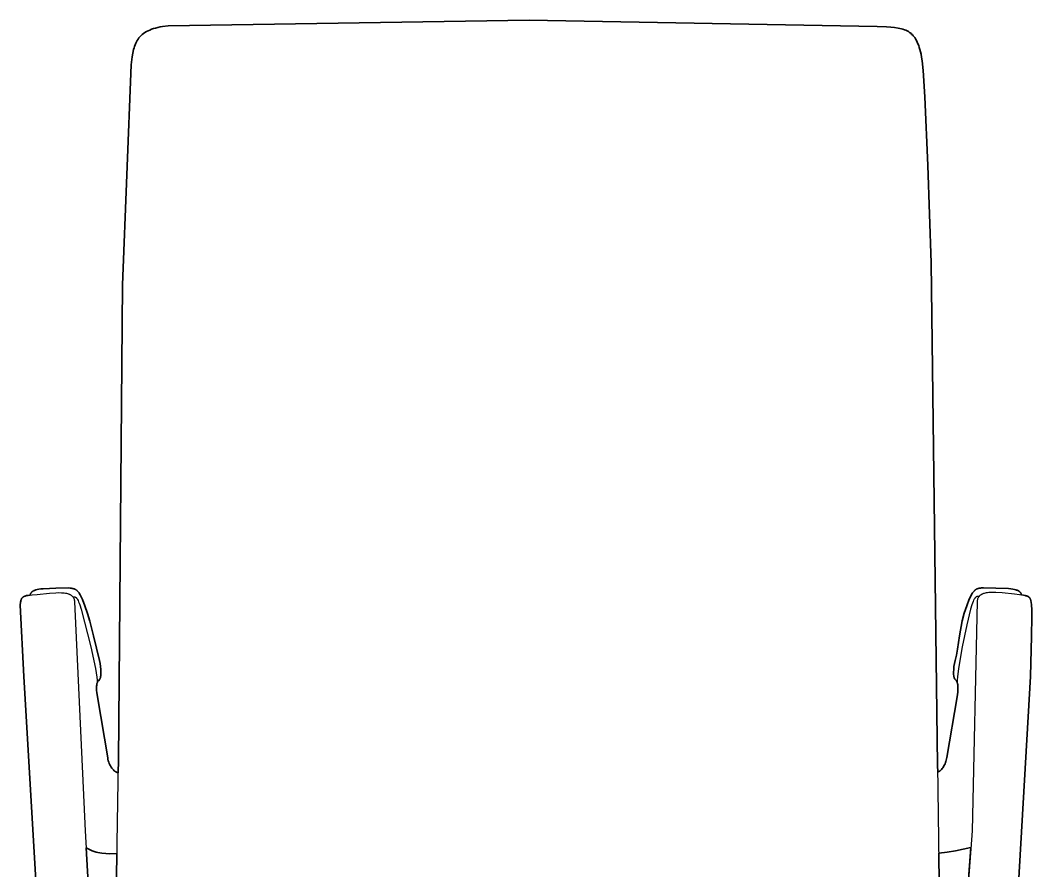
# Model space of a CAD drawing. Header units: millimetres. Extents: x 0 to 1842, y -1115 to 1018.
# Drawn here: x 102 to 708, y 509 to 1018 of the extents above; entities that cross this region are included whole.
import ezdxf

# ---------------------------------------------------------------- set-up
doc = ezdxf.new("R2010")
doc.units = ezdxf.units.MM
doc.layers.add('Blocks', color=7, linetype='Continuous')
doc.layers.add('Blocks$Inner', color=7, linetype='Continuous', lineweight=25, true_color=0x007f00)
doc.layers.add('Blocks$Outline', color=7, linetype='Continuous', lineweight=35, true_color=0xff3f3f)

# ---------------------------------------------------------------- blocks, each defined once
blk = doc.blocks.new('Oxford High Office Chair Front')
at = {"layer": 'Blocks$Inner'}
for p, q in [((108.1, 673.99), (108.19, 674.27)), ((701.76, 674.08), (701.68, 674.36)), ((651.68, 568), (651.54, 567.94)), ((657.28, 520.13), (652.13, 519.61))]:
    blk.add_line(p, q, dxfattribs=at)
for points in [[(159.14, 463.34), (161, 575.06), (163.36, 859.75), (168.64, 991.31), (169.2, 996.14), (169.58, 998.36), (170.05, 1000.44), (170.33, 1001.43), (170.64, 1002.39), (170.99, 1003.31), (171.37, 1004.2), (171.78, 1005.06), (172.24, 1005.88), (172.75, 1006.67), (173.3, 1007.42), (173.9, 1008.14), (174.56, 1008.82), (175.27, 1009.47), (176.03, 1010.08), (176.86, 1010.66), (177.75, 1011.2), (178.71, 1011.7), (179.73, 1012.17), (180.83, 1012.61), (181.99, 1013), (183.24, 1013.36), (184.56, 1013.69), (185.97, 1013.98), (187.45, 1014.23), (190.69, 1014.62), (407.02, 1018.01), (615.29, 1014.2), (620.91, 1014.01), (623.41, 1013.86), (625.72, 1013.64), (627.85, 1013.34), (628.85, 1013.14), (629.8, 1012.92), (630.71, 1012.66), (631.59, 1012.36), (632.42, 1012.03), (633.21, 1011.66), (633.97, 1011.24), (634.33, 1011.01), (634.69, 1010.77), (635.04, 1010.51), (635.38, 1010.25), (635.71, 1009.97), (636.03, 1009.68), (636.34, 1009.37), (636.65, 1009.05), (636.94, 1008.72), (637.23, 1008.37), (637.79, 1007.62), (638.32, 1006.81), (638.81, 1005.93), (639.28, 1004.98), (639.73, 1003.96), (640.15, 1002.87), (640.54, 1001.69), (640.91, 1000.44), (641.59, 997.67), (641.9, 995.95), (642.21, 993.74), (642.81, 988), (643.9, 972.21), (645.71, 931.12), (647.55, 872.74), (651.49, 572.22), (652.21, 512.88), (654.58, 448.12)], [(116.06, 425.23), (104.42, 625.17), (102.19, 667.98), (102.38, 669.72), (102.51, 670.44), (102.58, 670.77), (102.66, 671.07), (102.76, 671.36), (102.87, 671.62), (102.93, 671.75), (103, 671.87), (103.07, 671.99), (103.14, 672.1), (103.22, 672.21), (103.3, 672.32), (103.39, 672.42), (103.49, 672.51), (103.59, 672.61), (103.7, 672.7), (103.75, 672.74), (103.76, 672.74), (103.76, 672.75), (103.76, 672.75), (103.77, 672.75), (103.77, 672.75), (103.77, 672.76), (103.78, 672.76), (103.78, 672.76), (103.81, 672.78), (103.93, 672.87), (104.05, 672.95), (104.19, 673.02), (104.33, 673.1), (104.47, 673.17), (104.63, 673.23), (104.79, 673.3), (105.13, 673.42), (105.51, 673.53), (105.93, 673.64), (106.87, 673.83), (109.24, 674.14), (112.37, 674.41), (119.78, 675.14), (123.46, 675.42), (125.22, 675.47), (126.9, 675.43), (127.7, 675.38), (128.47, 675.3), (129.21, 675.19), (129.92, 675.04), (130.59, 674.87), (130.91, 674.76), (131.22, 674.65), (131.52, 674.53), (131.81, 674.4), (132.08, 674.25), (132.35, 674.1), (132.6, 673.94), (132.84, 673.76), (133.07, 673.57), (133.28, 673.37), (133.49, 673.16), (133.67, 672.94), (133.85, 672.7), (133.93, 672.58), (134.01, 672.45), (134.08, 672.32), (134.15, 672.19), (134.22, 672.05), (134.28, 671.92), (134.39, 671.63), (134.49, 671.32), (134.58, 671), (134.64, 670.67), (134.69, 670.32), (134.72, 669.96), (141.14, 532.87), (147.1, 428.33)], [(108.19, 674.27), (108.27, 674.52), (108.37, 674.77), (108.43, 674.88), (108.49, 675), (108.55, 675.11), (108.58, 675.17), (108.62, 675.22), (108.69, 675.33), (108.76, 675.43), (108.84, 675.54), (108.92, 675.64), (109.01, 675.73), (109.11, 675.83), (109.21, 675.92), (109.31, 676.01), (109.42, 676.1), (109.54, 676.19), (109.66, 676.27), (109.79, 676.35), (109.92, 676.43), (110.07, 676.51), (110.37, 676.66), (110.7, 676.8), (111.07, 676.93), (111.47, 677.05), (112.36, 677.28), (113.41, 677.47), (114.62, 677.64), (116.01, 677.78), (123.55, 678.12), (130.87, 678.24), (132.18, 678.16), (132.77, 678.09), (133.33, 678), (133.84, 677.88), (134.09, 677.81), (134.33, 677.74), (134.56, 677.65), (134.79, 677.56), (135.01, 677.46), (135.22, 677.35), (135.43, 677.23), (135.63, 677.11), (135.82, 676.97), (136.01, 676.82), (136.2, 676.67), (136.38, 676.5), (136.56, 676.32), (136.74, 676.14), (136.91, 675.94), (137.08, 675.72), (137.42, 675.26), (137.75, 674.76), (138.08, 674.19), (138.73, 672.9), (139.41, 671.36), (140.93, 667.48), (142.5, 662.98), (143.86, 658.45), (146.11, 649.57), (149.62, 634.82), (149.99, 633), (150.27, 631.19), (150.44, 629.43), (150.51, 627.79), (150.5, 627.03), (150.46, 626.32), (150.4, 625.66), (150.35, 625.35), (150.3, 625.06), (150.25, 624.79), (150.18, 624.54), (150.11, 624.3), (150.03, 624.09), (149.98, 623.99), (149.94, 623.89), (149.89, 623.8), (149.84, 623.72), (149.79, 623.64), (149.74, 623.57), (149.71, 623.53), (149.68, 623.5), (149.62, 623.44), (149.16, 622.96), (148.94, 622.7), (148.83, 622.56), (148.73, 622.41), (148.63, 622.25), (148.53, 622.07), (148.44, 621.89), (148.36, 621.69), (148.28, 621.48), (148.2, 621.26), (148.13, 621.01), (148.07, 620.75), (148.02, 620.46), (147.97, 620.16), (147.9, 619.49), (147.87, 618.72), (147.88, 617.84), (147.93, 616.84), (148.03, 615.71), (148.38, 613.04), (154.55, 576.67), (154.72, 575.76), (154.93, 574.88), (155.2, 574.03), (155.51, 573.22), (155.86, 572.45), (156.25, 571.73), (156.66, 571.05), (157.1, 570.42), (157.56, 569.85), (158.04, 569.32), (158.28, 569.09), (158.53, 568.86), (158.77, 568.65), (159.02, 568.46), (159.27, 568.28), (159.52, 568.12), (159.77, 567.98), (160.01, 567.85), (160.26, 567.74), (160.38, 567.69), (160.5, 567.65), (160.62, 567.61), (160.74, 567.57), (160.86, 567.54), (160.98, 567.52)], [(133.7, 672.91), (133.96, 672.95), (134.22, 672.99), (134.28, 672.99), (134.35, 673), (134.35, 673), (134.35, 673), (134.35, 673), (134.36, 673), (134.36, 673), (134.36, 673), (134.36, 673), (134.36, 673), (134.37, 673), (134.37, 673), (134.37, 673), (134.37, 673), (134.37, 673), (134.38, 673), (134.38, 673), (134.38, 673), (134.38, 673), (134.38, 673), (134.39, 673), (134.39, 673), (134.39, 673), (134.39, 673), (134.39, 673), (134.4, 673), (134.4, 673), (134.4, 673), (134.4, 673), (134.4, 673), (134.41, 673), (134.42, 673), (134.42, 673), (134.42, 673), (134.42, 673), (134.42, 673), (134.43, 673), (134.43, 673), (134.43, 673), (134.43, 673), (134.43, 673), (134.44, 673), (134.44, 673), (134.44, 673), (134.44, 673), (134.44, 673), (134.45, 673), (134.45, 673), (134.45, 673), (134.45, 673), (134.45, 673), (134.46, 673), (134.46, 673), (134.46, 673), (134.46, 673), (134.46, 673), (134.47, 673), (134.47, 673), (134.47, 673), (134.47, 673), (134.47, 673), (134.48, 673), (134.48, 673), (134.61, 672.99), (134.61, 672.99), (134.62, 672.99), (134.62, 672.99), (134.62, 672.99), (134.62, 672.99), (134.62, 672.99), (134.63, 672.99), (134.63, 672.99), (134.63, 672.99), (134.63, 672.99), (134.64, 672.99), (134.64, 672.99), (134.64, 672.99), (134.64, 672.99), (134.64, 672.99), (134.65, 672.99), (134.65, 672.99), (134.65, 672.99), (134.65, 672.99), (134.65, 672.99), (134.66, 672.99), (134.66, 672.99), (134.66, 672.99), (134.66, 672.98), (134.66, 672.98), (134.67, 672.98), (134.67, 672.98), (134.67, 672.98), (134.67, 672.98), (134.67, 672.98), (134.68, 672.98), (134.68, 672.98), (134.68, 672.98), (134.68, 672.98), (134.68, 672.98), (134.69, 672.98), (134.69, 672.98), (134.69, 672.98), (134.69, 672.98), (134.7, 672.98), (134.7, 672.98), (134.7, 672.98), (134.7, 672.98), (134.7, 672.98), (134.71, 672.98), (134.71, 672.98), (134.71, 672.98), (134.71, 672.98), (134.71, 672.98), (134.72, 672.98), (134.72, 672.98), (134.72, 672.98), (134.72, 672.98), (134.73, 672.98), (134.73, 672.98), (134.73, 672.98), (134.73, 672.97), (134.73, 672.97), (134.74, 672.97), (134.74, 672.97), (134.74, 672.97), (134.74, 672.97), (134.74, 672.97), (134.75, 672.97), (134.78, 672.97), (134.78, 672.97), (134.78, 672.97), (134.79, 672.97), (134.79, 672.96), (134.79, 672.96), (134.79, 672.96), (134.79, 672.96), (134.8, 672.96), (134.8, 672.96), (134.8, 672.96), (134.8, 672.96), (134.81, 672.96), (134.81, 672.96), (134.81, 672.96), (134.81, 672.96), (134.81, 672.96), (134.82, 672.96), (134.82, 672.96), (134.82, 672.96), (134.82, 672.96), (134.82, 672.96), (134.83, 672.96), (134.83, 672.96), (134.83, 672.96), (134.83, 672.95), (134.83, 672.95), (134.84, 672.95), (134.84, 672.95), (134.85, 672.95), (134.88, 672.94), (134.88, 672.94), (134.89, 672.94), (134.89, 672.94), (134.89, 672.94), (134.89, 672.94), (134.89, 672.94), (134.9, 672.94), (134.9, 672.94), (134.9, 672.94), (134.9, 672.94), (134.9, 672.94), (134.91, 672.93), (134.91, 672.93), (134.91, 672.93), (134.91, 672.93), (134.92, 672.93), (134.92, 672.93), (134.93, 672.93), (134.93, 672.93), (134.93, 672.93), (134.93, 672.93), (134.93, 672.93), (134.94, 672.93), (134.94, 672.93), (134.94, 672.93), (134.94, 672.92), (134.94, 672.92), (134.95, 672.92), (134.95, 672.92), (134.95, 672.92), (134.95, 672.92), (134.96, 672.92), (134.96, 672.92), (134.96, 672.92), (134.96, 672.92), (134.96, 672.92), (134.97, 672.92), (134.97, 672.92), (134.97, 672.92), (134.97, 672.92), (134.97, 672.91), (134.98, 672.91), (134.98, 672.91), (134.98, 672.91), (134.98, 672.91), (134.99, 672.91), (134.99, 672.91), (134.99, 672.91), (134.99, 672.91), (134.99, 672.91), (135, 672.91), (135, 672.91), (135, 672.91), (135, 672.9), (135, 672.9), (135.01, 672.9), (135.01, 672.9), (135.01, 672.9), (135.01, 672.9), (135.02, 672.9), (135.02, 672.9), (135.02, 672.9), (135.02, 672.9), (135.02, 672.9), (135.03, 672.9), (135.03, 672.9), (135.03, 672.89), (135.03, 672.89), (135.03, 672.89), (135.04, 672.89), (135.04, 672.89), (135.04, 672.89), (135.04, 672.89), (135.05, 672.89), (135.05, 672.89), (135.05, 672.89), (135.05, 672.89), (135.05, 672.89), (135.06, 672.88), (135.06, 672.88), (135.06, 672.88), (135.06, 672.88), (135.07, 672.88), (135.07, 672.88), (135.07, 672.88), (135.07, 672.88), (135.07, 672.88), (135.08, 672.88), (135.08, 672.88), (135.09, 672.87), (135.12, 672.86), (135.12, 672.86), (135.13, 672.86), (135.13, 672.85), (135.13, 672.85), (135.13, 672.85), (135.13, 672.85), (135.14, 672.85), (135.14, 672.85), (135.14, 672.85), (135.14, 672.85), (135.15, 672.85), (135.15, 672.84), (135.15, 672.84), (135.15, 672.84), (135.15, 672.84), (135.16, 672.84), (135.16, 672.84), (135.16, 672.84), (135.16, 672.84), (135.16, 672.84), (135.17, 672.84), (135.17, 672.83), (135.17, 672.83), (135.17, 672.83), (135.18, 672.83), (135.18, 672.83), (135.18, 672.83), (135.18, 672.83), (135.18, 672.83), (135.19, 672.83), (135.19, 672.82), (135.19, 672.82), (135.23, 672.81), (135.23, 672.8), (135.23, 672.8), (135.23, 672.8), (135.23, 672.8), (135.24, 672.8), (135.24, 672.8), (135.24, 672.8), (135.24, 672.8), (135.25, 672.79), (135.25, 672.79), (135.25, 672.79), (135.25, 672.79), (135.25, 672.79), (135.26, 672.79), (135.26, 672.79), (135.26, 672.79), (135.26, 672.78), (135.26, 672.78), (135.27, 672.78), (135.27, 672.78), (135.27, 672.78), (135.27, 672.78), (135.28, 672.78), (135.28, 672.78), (135.28, 672.78), (135.28, 672.77), (135.28, 672.77), (135.29, 672.77), (135.29, 672.77), (135.29, 672.77), (135.29, 672.77), (135.3, 672.77), (135.3, 672.76), (135.3, 672.76), (135.3, 672.76), (135.3, 672.76), (135.31, 672.76), (135.31, 672.76), (135.31, 672.76), (135.31, 672.76), (135.32, 672.75), (135.32, 672.75), (135.32, 672.75), (135.32, 672.75), (135.32, 672.75), (135.33, 672.75), (135.33, 672.75), (135.33, 672.74), (135.37, 672.72), (135.44, 672.67), (135.47, 672.65), (135.48, 672.65), (135.48, 672.64), (135.48, 672.64), (135.48, 672.64), (135.48, 672.64), (135.49, 672.64), (135.49, 672.64), (135.49, 672.63), (135.49, 672.63), (135.5, 672.63), (135.5, 672.63), (135.5, 672.63), (135.5, 672.62), (135.5, 672.62), (135.51, 672.62), (135.51, 672.62), (135.55, 672.59), (135.55, 672.59), (135.55, 672.59), (135.55, 672.59), (135.55, 672.58), (135.56, 672.58), (135.56, 672.58), (135.56, 672.58), (135.56, 672.58), (135.57, 672.57), (135.57, 672.57), (135.57, 672.57), (135.57, 672.57), (135.57, 672.57), (135.58, 672.56), (135.58, 672.56), (135.58, 672.56), (135.65, 672.5), (135.66, 672.49), (135.66, 672.49), (135.66, 672.49), (135.66, 672.49), (135.67, 672.49), (135.67, 672.48), (135.67, 672.48), (135.67, 672.48), (135.67, 672.48), (135.68, 672.48), (135.68, 672.47), (135.68, 672.47), (135.68, 672.47), (135.69, 672.47), (135.69, 672.47), (135.69, 672.46), (135.73, 672.43), (135.8, 672.35), (135.88, 672.27), (136.03, 672.09), (136.18, 671.89), (136.34, 671.65), (136.5, 671.39), (136.82, 670.78), (137.17, 670.04), (137.52, 669.15), (137.9, 668.11), (138.7, 665.5), (144.42, 642.94), (147.21, 629.99), (148.05, 624.94), (148.26, 623.01), (148.31, 622.22), (148.31, 621.56)], [(695.5, 425.32), (707.13, 625.26), (707.78, 649.36), (707.87, 660.93), (707.81, 665.25), (707.67, 668.07), (707.48, 669.81), (707.36, 670.53), (707.28, 670.86), (707.2, 671.16), (707.1, 671.45), (706.99, 671.72), (706.93, 671.84), (706.87, 671.96), (706.8, 672.08), (706.76, 672.14), (706.76, 672.14), (706.75, 672.15), (706.75, 672.15), (706.75, 672.15), (706.75, 672.16), (706.75, 672.16), (706.74, 672.16), (706.74, 672.17), (706.74, 672.17), (706.74, 672.17), (706.73, 672.18), (706.73, 672.18), (706.73, 672.18), (706.73, 672.19), (706.72, 672.19), (706.72, 672.2), (706.64, 672.3), (706.56, 672.41), (706.47, 672.51), (706.37, 672.61), (706.32, 672.65), (706.27, 672.7), (706.17, 672.79), (706.05, 672.88), (705.93, 672.96), (705.81, 673.04), (705.68, 673.11), (705.39, 673.26), (705.24, 673.33), (705.08, 673.39), (704.73, 673.51), (704.35, 673.63), (703.93, 673.73), (702.99, 673.92), (700.62, 674.23), (697.49, 674.51), (690.09, 675.24), (686.4, 675.51), (684.64, 675.56), (682.96, 675.53), (682.16, 675.47), (681.39, 675.39), (680.65, 675.28), (679.94, 675.14), (679.27, 674.96), (678.95, 674.85), (678.64, 674.74), (678.34, 674.62), (678.06, 674.49), (677.78, 674.34), (677.51, 674.19), (677.26, 674.03), (677.02, 673.85), (676.79, 673.66), (676.58, 673.47), (676.38, 673.25), (676.28, 673.14), (676.19, 673.03), (676.02, 672.79), (675.86, 672.55), (675.71, 672.28), (675.58, 672.01), (675.47, 671.72), (675.37, 671.41), (675.29, 671.09), (675.22, 670.76), (675.17, 670.41), (675.14, 670.05), (672.12, 532.96), (664.46, 428.42)], [(701.68, 674.36), (701.59, 674.62), (701.49, 674.86), (701.37, 675.09), (701.34, 675.15), (701.31, 675.2), (701.25, 675.31), (701.24, 675.32), (701.24, 675.32), (701.24, 675.32), (701.24, 675.33), (701.24, 675.33), (701.23, 675.33), (701.23, 675.34), (701.23, 675.34), (701.23, 675.34), (701.22, 675.35), (701.22, 675.35), (701.22, 675.35), (701.22, 675.36), (701.22, 675.36), (701.21, 675.36), (701.21, 675.37), (701.21, 675.37), (701.21, 675.38), (701.21, 675.38), (701.2, 675.38), (701.2, 675.39), (701.2, 675.39), (701.2, 675.39), (701.19, 675.4), (701.19, 675.4), (701.19, 675.4), (701.19, 675.41), (701.19, 675.41), (701.18, 675.41), (701.18, 675.42), (701.18, 675.42), (701.18, 675.42), (701.14, 675.47), (701.1, 675.53), (701.1, 675.53), (701.1, 675.53), (701.09, 675.54), (701.09, 675.54), (701.09, 675.54), (701.09, 675.55), (701.08, 675.55), (701.08, 675.55), (701.08, 675.56), (701.08, 675.56), (701.08, 675.56), (701.07, 675.57), (701.07, 675.57), (701.07, 675.57), (701.07, 675.58), (701.06, 675.58), (701.02, 675.63), (700.98, 675.68), (700.94, 675.73), (700.9, 675.78), (700.89, 675.78), (700.89, 675.78), (700.89, 675.79), (700.88, 675.79), (700.88, 675.79), (700.88, 675.8), (700.88, 675.8), (700.87, 675.8), (700.87, 675.81), (700.87, 675.81), (700.86, 675.81), (700.86, 675.82), (700.86, 675.82), (700.86, 675.82), (700.85, 675.82), (700.85, 675.83), (700.8, 675.87), (700.76, 675.92), (700.55, 676.11), (700.5, 676.15), (700.49, 676.15), (700.49, 676.16), (700.49, 676.16), (700.48, 676.16), (700.48, 676.16), (700.48, 676.17), (700.47, 676.17), (700.47, 676.17), (700.47, 676.18), (700.46, 676.18), (700.46, 676.18), (700.46, 676.18), (700.45, 676.19), (700.45, 676.19), (700.45, 676.19), (700.44, 676.19), (700.33, 676.28), (700.31, 676.29), (700.31, 676.29), (700.3, 676.3), (700.3, 676.3), (700.3, 676.3), (700.29, 676.3), (700.29, 676.31), (700.28, 676.31), (700.28, 676.31), (700.28, 676.31), (700.27, 676.32), (700.27, 676.32), (700.27, 676.32), (700.2, 676.36), (700.14, 676.41), (700.08, 676.45), (699.94, 676.52), (699.87, 676.56), (699.8, 676.6), (699.49, 676.75), (699.16, 676.89), (698.79, 677.02), (698.4, 677.15), (697.5, 677.37), (696.45, 677.56), (695.24, 677.73), (693.86, 677.87), (686.32, 678.22), (678.99, 678.33), (677.68, 678.25), (677.09, 678.18), (676.54, 678.09), (676.27, 678.03), (676.02, 677.97), (675.77, 677.9), (675.53, 677.83), (675.3, 677.74), (675.07, 677.65), (674.86, 677.55), (674.64, 677.44), (674.44, 677.33), (674.24, 677.2), (674.04, 677.06), (673.85, 676.92), (673.66, 676.76), (673.48, 676.59), (673.3, 676.42), (673.12, 676.23), (672.95, 676.03), (672.78, 675.82), (672.44, 675.36), (672.11, 674.85), (671.79, 674.28), (671.13, 672.99), (670.45, 671.45), (668.93, 667.58), (668.14, 665.34), (667.44, 663.08), (666.27, 658.54), (664.6, 649.67), (663.34, 641.58), (662.7, 638.03), (662.33, 636.41), (661.94, 634.91), (661.57, 633.09), (661.29, 631.28), (661.12, 629.52), (661.05, 627.88), (661.06, 627.12), (661.1, 626.41), (661.16, 625.75), (661.26, 625.15), (661.32, 624.88), (661.38, 624.63), (661.45, 624.39), (661.49, 624.28), (661.53, 624.18), (661.58, 624.08), (661.62, 623.98), (661.67, 623.89), (661.72, 623.81), (661.75, 623.77), (661.77, 623.73), (661.77, 623.73), (661.77, 623.73), (661.78, 623.72), (661.78, 623.72), (661.78, 623.72), (661.78, 623.72), (661.78, 623.71), (661.78, 623.71), (661.79, 623.71), (661.79, 623.71), (661.79, 623.71), (661.79, 623.7), (661.79, 623.7), (661.79, 623.7), (661.8, 623.7), (661.8, 623.69), (661.82, 623.66), (661.83, 623.65), (661.83, 623.65), (661.83, 623.65), (661.84, 623.64), (661.84, 623.64), (661.85, 623.62), (661.88, 623.59), (661.94, 623.53), (662.4, 623.05), (662.51, 622.92), (662.62, 622.79), (662.73, 622.65), (662.83, 622.5), (662.93, 622.34), (663.02, 622.17), (663.12, 621.98), (663.2, 621.79), (663.28, 621.57), (663.36, 621.35), (663.43, 621.1), (663.49, 620.84), (663.54, 620.56), (663.59, 620.25), (663.66, 619.58), (663.69, 618.81), (663.68, 617.93), (663.63, 616.93), (663.53, 615.81), (663.18, 613.14), (657.01, 576.76), (656.87, 575.98), (656.69, 575.21), (656.48, 574.47), (656.23, 573.76), (655.95, 573.08), (655.64, 572.42), (655.31, 571.8), (654.96, 571.22), (654.58, 570.67), (654.19, 570.16), (653.79, 569.69), (653.38, 569.26), (652.96, 568.87), (652.75, 568.7), (652.54, 568.53), (652.32, 568.38), (652.11, 568.24), (651.9, 568.11), (651.68, 568)], [(676.17, 673), (675.91, 673.05), (675.78, 673.06), (675.65, 673.08), (675.52, 673.09), (675.38, 673.09), (675.32, 673.09), (675.25, 673.08), (675.25, 673.08), (675.25, 673.08), (675.24, 673.08), (675.24, 673.08), (675.24, 673.08), (675.24, 673.08), (675.24, 673.08), (675.23, 673.08), (675.23, 673.08), (675.23, 673.08), (675.23, 673.08), (675.23, 673.08), (675.22, 673.08), (675.22, 673.08), (675.22, 673.08), (675.22, 673.08), (675.22, 673.08), (675.21, 673.08), (675.21, 673.08), (675.21, 673.08), (675.21, 673.08), (675.21, 673.08), (675.2, 673.08), (675.2, 673.08), (675.2, 673.08), (675.2, 673.08), (675.19, 673.08), (675.19, 673.08), (675.19, 673.08), (675.19, 673.08), (675.19, 673.07), (675.18, 673.07), (675.18, 673.07), (675.17, 673.07), (675.17, 673.07), (675.17, 673.07), (675.17, 673.07), (675.17, 673.07), (675.16, 673.07), (675.16, 673.07), (675.16, 673.07), (675.16, 673.07), (675.15, 673.07), (675.15, 673.07), (675.15, 673.07), (675.12, 673.06), (675.05, 673.05), (675.02, 673.04), (674.98, 673.03), (674.95, 673.03), (674.93, 673.02), (674.93, 673.02), (674.93, 673.02), (674.92, 673.02), (674.92, 673.02), (674.92, 673.02), (674.92, 673.02), (674.92, 673.02), (674.91, 673.01), (674.91, 673.01), (674.91, 673.01), (674.91, 673.01), (674.91, 673.01), (674.9, 673.01), (674.9, 673.01), (674.9, 673.01), (674.9, 673.01), (674.89, 673.01), (674.89, 673.01), (674.89, 673.01), (674.89, 673.01), (674.89, 673.01), (674.88, 673), (674.88, 673), (674.88, 673), (674.84, 672.99), (674.84, 672.99), (674.84, 672.99), (674.84, 672.99), (674.84, 672.99), (674.83, 672.99), (674.83, 672.99), (674.83, 672.99), (674.83, 672.99), (674.83, 672.98), (674.82, 672.98), (674.82, 672.98), (674.82, 672.98), (674.82, 672.98), (674.81, 672.98), (674.81, 672.98), (674.81, 672.98), (674.81, 672.98), (674.81, 672.98), (674.8, 672.98), (674.8, 672.97), (674.8, 672.97), (674.8, 672.97), (674.8, 672.97), (674.79, 672.97), (674.79, 672.97), (674.79, 672.97), (674.79, 672.97), (674.78, 672.97), (674.78, 672.97), (674.78, 672.97), (674.78, 672.96), (674.78, 672.96), (674.74, 672.95), (674.74, 672.95), (674.74, 672.95), (674.74, 672.95), (674.73, 672.94), (674.73, 672.94), (674.73, 672.94), (674.73, 672.94), (674.72, 672.94), (674.71, 672.93), (674.7, 672.93), (674.7, 672.93), (674.7, 672.93), (674.7, 672.93), (674.7, 672.93), (674.69, 672.93), (674.69, 672.93), (674.69, 672.92), (674.69, 672.92), (674.68, 672.92), (674.68, 672.92), (674.68, 672.92), (674.68, 672.92), (674.68, 672.92), (674.67, 672.92), (674.67, 672.92), (674.64, 672.9), (674.57, 672.86), (674.53, 672.84), (674.5, 672.81), (674.42, 672.76), (674.35, 672.71), (674.28, 672.65), (674.14, 672.52), (674.06, 672.44), (673.99, 672.36), (673.84, 672.18), (673.68, 671.98), (673.53, 671.75), (673.37, 671.49), (673.2, 671.2), (673.04, 670.87), (672.7, 670.13), (672.34, 669.24), (671.97, 668.2), (671.17, 665.6), (668.96, 656.28), (666.29, 643.03), (664.08, 630.08), (663.44, 625.03), (663.28, 623.1), (663.25, 622.31), (663.25, 621.65)], [(160.49, 519.26), (155.8, 519.21), (153.45, 519.3), (151.1, 519.53), (149.93, 519.7), (148.75, 519.93), (147.58, 520.22), (146.4, 520.57), (145.23, 520.99), (144.05, 521.48), (142.88, 522.05), (141.7, 522.7)], [(671.45, 522.97), (662.16, 520.93), (657.28, 520.13)]]:
    blk.add_lwpolyline(points, dxfattribs=at)
at = {"layer": 'Blocks$Outline'}
for points in [[(160.88, 567.54), (161, 575.06), (163.36, 859.75), (168.64, 991.31), (169.2, 996.14), (169.58, 998.36), (170.05, 1000.44), (170.33, 1001.43), (170.64, 1002.39), (170.99, 1003.31), (171.37, 1004.2), (171.78, 1005.06), (172.24, 1005.88), (172.75, 1006.67), (173.3, 1007.42), (173.9, 1008.14), (174.56, 1008.82), (175.27, 1009.47), (176.03, 1010.08), (176.86, 1010.66), (177.75, 1011.2), (178.71, 1011.7), (179.73, 1012.17), (180.83, 1012.61), (181.99, 1013), (183.24, 1013.36), (184.56, 1013.69), (185.97, 1013.98), (187.45, 1014.23), (190.69, 1014.62), (407.02, 1018.01), (615.29, 1014.2), (620.91, 1014.01), (623.41, 1013.86), (625.72, 1013.64), (627.85, 1013.34), (628.85, 1013.14), (629.8, 1012.92), (630.71, 1012.66), (631.59, 1012.36), (632.42, 1012.03), (633.21, 1011.66), (633.97, 1011.24), (634.33, 1011.01), (634.69, 1010.77), (635.04, 1010.51), (635.38, 1010.25), (635.71, 1009.97), (636.03, 1009.68), (636.34, 1009.37), (636.65, 1009.05), (636.94, 1008.72), (637.23, 1008.37), (637.79, 1007.62), (638.32, 1006.81), (638.81, 1005.93), (639.28, 1004.98), (639.73, 1003.96), (640.15, 1002.87), (640.54, 1001.69), (640.91, 1000.44), (641.59, 997.67), (641.9, 995.95), (642.21, 993.74), (642.81, 988), (643.9, 972.21), (645.71, 931.12), (647.55, 872.74), (651.49, 572.22), (651.54, 567.94)], [(116.06, 425.23), (104.42, 625.17), (102.19, 667.98), (102.38, 669.72), (102.51, 670.44), (102.58, 670.77), (102.66, 671.07), (102.76, 671.36), (102.87, 671.62), (102.93, 671.75), (103, 671.87), (103.07, 671.99), (103.14, 672.1), (103.22, 672.21), (103.3, 672.32), (103.39, 672.42), (103.49, 672.51), (103.59, 672.61), (103.7, 672.7), (103.75, 672.74), (103.76, 672.74), (103.76, 672.75), (103.76, 672.75), (103.77, 672.75), (103.77, 672.75), (103.77, 672.76), (103.78, 672.76), (103.78, 672.76), (103.81, 672.78), (103.93, 672.87), (104.05, 672.95), (104.19, 673.02), (104.33, 673.1), (104.47, 673.17), (104.63, 673.23), (104.79, 673.3), (105.13, 673.42), (105.51, 673.53), (105.93, 673.64), (106.87, 673.83), (108.1, 673.99)], [(108.1, 673.99), (108.19, 674.27), (108.27, 674.52), (108.37, 674.77), (108.43, 674.88), (108.49, 675), (108.55, 675.11), (108.58, 675.17), (108.62, 675.22), (108.69, 675.33), (108.76, 675.43), (108.84, 675.54), (108.92, 675.64), (109.01, 675.73), (109.11, 675.83), (109.21, 675.92), (109.31, 676.01), (109.42, 676.1), (109.54, 676.19), (109.66, 676.27), (109.79, 676.35), (109.92, 676.43), (110.07, 676.51), (110.37, 676.66), (110.7, 676.8), (111.07, 676.93), (111.47, 677.05), (112.36, 677.28), (113.41, 677.47), (114.62, 677.64), (116.01, 677.78), (123.55, 678.12), (130.87, 678.24), (132.18, 678.16), (132.77, 678.09), (133.33, 678), (133.84, 677.88), (134.09, 677.81), (134.33, 677.74), (134.56, 677.65), (134.79, 677.56), (135.01, 677.46), (135.22, 677.35), (135.43, 677.23), (135.63, 677.11), (135.82, 676.97), (136.01, 676.82), (136.2, 676.67), (136.38, 676.5), (136.56, 676.32), (136.74, 676.14), (136.91, 675.94), (137.08, 675.72), (137.42, 675.26), (137.75, 674.76), (138.08, 674.19), (138.73, 672.9), (139.41, 671.36), (140.93, 667.48), (142.5, 662.98), (143.86, 658.45), (146.11, 649.57), (149.62, 634.82), (149.99, 633), (150.27, 631.19), (150.44, 629.43), (150.51, 627.79), (150.5, 627.03), (150.46, 626.32), (150.4, 625.66), (150.35, 625.35), (150.3, 625.06), (150.25, 624.79), (150.18, 624.54), (150.11, 624.3), (150.03, 624.09), (149.98, 623.99), (149.94, 623.89), (149.89, 623.8), (149.84, 623.72), (149.79, 623.64), (149.74, 623.57), (149.71, 623.53), (149.68, 623.5), (149.62, 623.44), (149.16, 622.96), (148.94, 622.7), (148.83, 622.56), (148.73, 622.41), (148.63, 622.25), (148.53, 622.07), (148.44, 621.89), (148.36, 621.69), (148.28, 621.48), (148.2, 621.26), (148.13, 621.01), (148.07, 620.75), (148.02, 620.46), (147.97, 620.16), (147.9, 619.49), (147.87, 618.72), (147.88, 617.84), (147.93, 616.84), (148.03, 615.71), (148.38, 613.04), (154.55, 576.67), (154.72, 575.76), (154.93, 574.88), (155.2, 574.03), (155.51, 573.22), (155.86, 572.45), (156.25, 571.73), (156.66, 571.05), (157.1, 570.42), (157.56, 569.85), (158.04, 569.32), (158.28, 569.09), (158.53, 568.86), (158.77, 568.65), (159.02, 568.46), (159.27, 568.28), (159.52, 568.12), (159.77, 567.98), (160.01, 567.85), (160.26, 567.74), (160.38, 567.69), (160.5, 567.65), (160.62, 567.61), (160.74, 567.57), (160.86, 567.54), (160.88, 567.54)], [(651.54, 567.94), (651.68, 568), (651.9, 568.11), (652.11, 568.24), (652.32, 568.38), (652.54, 568.53), (652.75, 568.7), (652.96, 568.87), (653.38, 569.26), (653.79, 569.69), (654.19, 570.16), (654.58, 570.67), (654.96, 571.22), (655.31, 571.8), (655.64, 572.42), (655.95, 573.08), (656.23, 573.76), (656.48, 574.47), (656.69, 575.21), (656.87, 575.98), (657.01, 576.76), (663.18, 613.14), (663.53, 615.81), (663.63, 616.93), (663.68, 617.93), (663.69, 618.81), (663.66, 619.58), (663.59, 620.25), (663.54, 620.56), (663.49, 620.84), (663.43, 621.1), (663.36, 621.35), (663.28, 621.57), (663.2, 621.79), (663.12, 621.98), (663.02, 622.17), (662.93, 622.34), (662.83, 622.5), (662.73, 622.65), (662.62, 622.79), (662.51, 622.92), (662.4, 623.05), (661.94, 623.53), (661.88, 623.59), (661.85, 623.62), (661.84, 623.64), (661.84, 623.64), (661.83, 623.65), (661.83, 623.65), (661.83, 623.65), (661.82, 623.66), (661.8, 623.69), (661.8, 623.7), (661.79, 623.7), (661.79, 623.7), (661.79, 623.7), (661.79, 623.71), (661.79, 623.71), (661.79, 623.71), (661.78, 623.71), (661.78, 623.71), (661.78, 623.72), (661.78, 623.72), (661.78, 623.72), (661.78, 623.72), (661.77, 623.73), (661.77, 623.73), (661.77, 623.73), (661.75, 623.77), (661.72, 623.81), (661.67, 623.89), (661.62, 623.98), (661.58, 624.08), (661.53, 624.18), (661.49, 624.28), (661.45, 624.39), (661.38, 624.63), (661.32, 624.88), (661.26, 625.15), (661.16, 625.75), (661.1, 626.41), (661.06, 627.12), (661.05, 627.88), (661.12, 629.52), (661.29, 631.28), (661.57, 633.09), (661.94, 634.91), (662.33, 636.41), (662.7, 638.03), (663.34, 641.58), (664.6, 649.67), (666.27, 658.54), (667.44, 663.08), (668.14, 665.34), (668.93, 667.58), (670.45, 671.45), (671.13, 672.99), (671.79, 674.28), (672.11, 674.85), (672.44, 675.36), (672.78, 675.82), (672.95, 676.03), (673.12, 676.23), (673.3, 676.42), (673.48, 676.59), (673.66, 676.76), (673.85, 676.92), (674.04, 677.06), (674.24, 677.2), (674.44, 677.33), (674.64, 677.44), (674.86, 677.55), (675.07, 677.65), (675.3, 677.74), (675.53, 677.83), (675.77, 677.9), (676.02, 677.97), (676.27, 678.03), (676.54, 678.09), (677.09, 678.18), (677.68, 678.25), (678.99, 678.33), (686.32, 678.22), (693.86, 677.87), (695.24, 677.73), (696.45, 677.56), (697.5, 677.37), (698.4, 677.15), (698.79, 677.02), (699.16, 676.89), (699.49, 676.75), (699.8, 676.6), (699.87, 676.56), (699.94, 676.52), (700.08, 676.45), (700.14, 676.41), (700.2, 676.36), (700.27, 676.32), (700.27, 676.32), (700.27, 676.32), (700.28, 676.31), (700.28, 676.31), (700.28, 676.31), (700.29, 676.31), (700.29, 676.3), (700.3, 676.3), (700.3, 676.3), (700.3, 676.3), (700.31, 676.29), (700.31, 676.29), (700.33, 676.28), (700.44, 676.19), (700.45, 676.19), (700.45, 676.19), (700.45, 676.19), (700.46, 676.18), (700.46, 676.18), (700.46, 676.18), (700.47, 676.18), (700.47, 676.17), (700.47, 676.17), (700.48, 676.17), (700.48, 676.16), (700.48, 676.16), (700.49, 676.16), (700.49, 676.16), (700.49, 676.15), (700.5, 676.15), (700.55, 676.11), (700.76, 675.92), (700.8, 675.87), (700.85, 675.83), (700.85, 675.82), (700.86, 675.82), (700.86, 675.82), (700.86, 675.82), (700.86, 675.81), (700.87, 675.81), (700.87, 675.81), (700.87, 675.8), (700.88, 675.8), (700.88, 675.8), (700.88, 675.79), (700.88, 675.79), (700.89, 675.79), (700.89, 675.78), (700.89, 675.78), (700.9, 675.78), (700.94, 675.73), (700.98, 675.68), (701.02, 675.63), (701.06, 675.58), (701.07, 675.58), (701.07, 675.57), (701.07, 675.57), (701.07, 675.57), (701.08, 675.56), (701.08, 675.56), (701.08, 675.56), (701.08, 675.55), (701.08, 675.55), (701.09, 675.55), (701.09, 675.54), (701.09, 675.54), (701.09, 675.54), (701.1, 675.53), (701.1, 675.53), (701.1, 675.53), (701.14, 675.47), (701.18, 675.42), (701.18, 675.42), (701.18, 675.42), (701.18, 675.41), (701.19, 675.41), (701.19, 675.41), (701.19, 675.4), (701.19, 675.4), (701.19, 675.4), (701.2, 675.39), (701.2, 675.39), (701.2, 675.39), (701.2, 675.38), (701.21, 675.38), (701.21, 675.38), (701.21, 675.37), (701.21, 675.37), (701.21, 675.36), (701.22, 675.36), (701.22, 675.36), (701.22, 675.35), (701.22, 675.35), (701.22, 675.35), (701.23, 675.34), (701.23, 675.34), (701.23, 675.34), (701.23, 675.33), (701.24, 675.33), (701.24, 675.33), (701.24, 675.32), (701.24, 675.32), (701.24, 675.32), (701.25, 675.31), (701.31, 675.2), (701.34, 675.15), (701.37, 675.09), (701.49, 674.86), (701.59, 674.62), (701.68, 674.36), (701.76, 674.08)], [(701.76, 674.08), (702.99, 673.92), (703.93, 673.73), (704.35, 673.63), (704.73, 673.51), (705.08, 673.39), (705.24, 673.33), (705.39, 673.26), (705.68, 673.11), (705.81, 673.04), (705.93, 672.96), (706.05, 672.88), (706.17, 672.79), (706.27, 672.7), (706.32, 672.65), (706.37, 672.61), (706.47, 672.51), (706.56, 672.41), (706.64, 672.3), (706.72, 672.2), (706.72, 672.19), (706.73, 672.19), (706.73, 672.18), (706.73, 672.18), (706.73, 672.18), (706.74, 672.17), (706.74, 672.17), (706.74, 672.17), (706.74, 672.16), (706.75, 672.16), (706.75, 672.16), (706.75, 672.15), (706.75, 672.15), (706.75, 672.15), (706.76, 672.14), (706.76, 672.14), (706.8, 672.08), (706.87, 671.96), (706.93, 671.84), (706.99, 671.72), (707.1, 671.45), (707.2, 671.16), (707.28, 670.86), (707.36, 670.53), (707.48, 669.81), (707.67, 668.07), (707.81, 665.25), (707.87, 660.93), (707.78, 649.36), (707.13, 625.26), (695.5, 425.32)], [(160.07, 519.26), (155.8, 519.21), (153.45, 519.3), (151.1, 519.53), (149.93, 519.7), (148.75, 519.93), (147.58, 520.22), (146.4, 520.57), (145.23, 520.99), (144.05, 521.48), (142.88, 522.05), (141.72, 522.69)], [(141.72, 522.69), (147.1, 428.33)], [(671.39, 522.96), (662.16, 520.93), (657.28, 520.13), (652.13, 519.61)], [(664.46, 428.42), (671.39, 522.96)], [(157.28, 417.78), (157.39, 423.24), (159.14, 463.34), (160.07, 519.26)], [(652.13, 519.61), (652.21, 512.88), (654.58, 448.12), (654.81, 418.13)]]:
    blk.add_lwpolyline(points, dxfattribs=at)

msp = doc.modelspace()

# ---------------------------------------------------------------- block references
at = {"layer": 'Blocks'}
msp.add_blockref('Oxford High Office Chair Front', (0, 0), dxfattribs=at)

doc.saveas('drawing.dxf')
